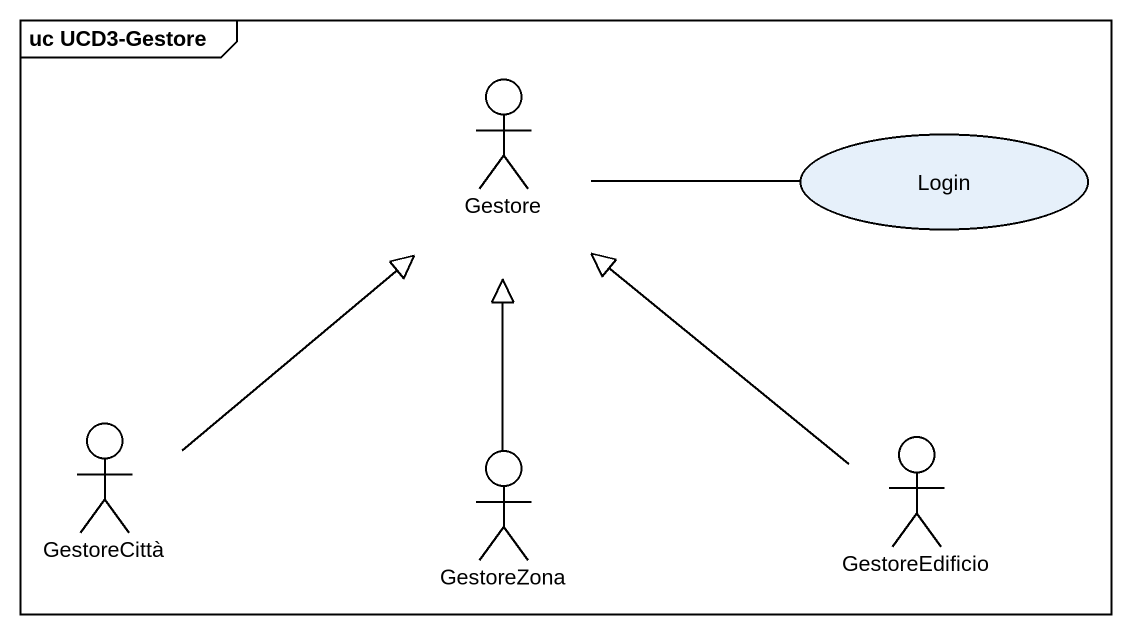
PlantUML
@startuml
mainframe uc UCD3-Gestore
actor Gestore
usecase Login
actor GestoreCittà
actor GestoreZona
actor GestoreEdificio
Gestore -right- Login
GestoreCittà -up-|> Gestore
GestoreZona -up-|> Gestore
GestoreEdificio -up-|> Gestore
@enduml
